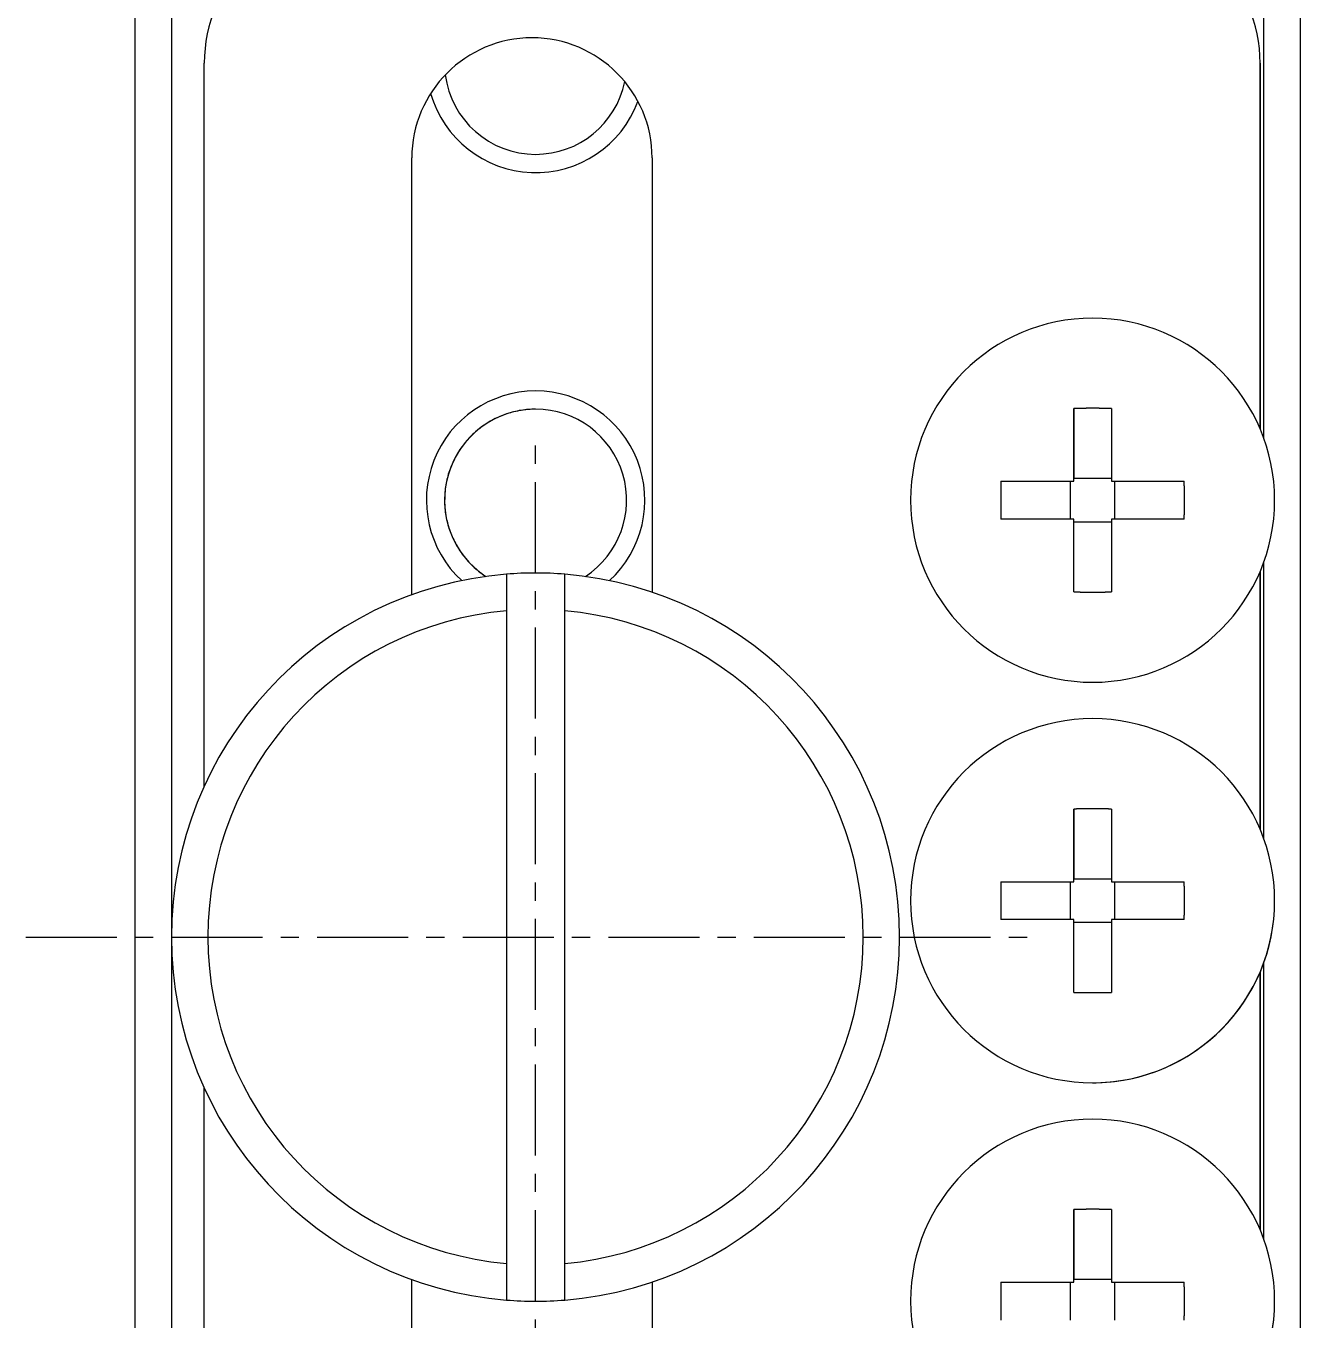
# Model space of a CAD drawing. Extents: x 93 to 296, y 41 to 278.
# Drawn here: x 200.66 to 218.16, y 131.59 to 149.36 of the extents above; entities that cross this region are included whole.
import ezdxf

# ---------------------------------------------------------------- set-up
doc = ezdxf.new("R2010")
doc.units = 0
doc.linetypes.add('CENTER', pattern=[2, 1.25, -0.25, 0.25, -0.25])
doc.layers.get('0').update_dxf_attribs({"linetype": 'CONTINUOUS'})
doc.layers.add('CENTER', color=1, linetype='CENTER')

msp = doc.modelspace()

# ---------------------------------------------------------------- linework, layer by layer
at = {"color": 7, "linetype": 'CONTINUOUS'}
for p, q in [((202.159, 123.349), (202.159, 162.349)), ((202.659, 162.349), (202.659, 136.894)), ((217.659, 143.702), (217.659, 162.349)), ((218.159, 161.849), (218.159, 122.849)), ((203.109, 138.922), (203.109, 148.849)), ((217.609, 143.829), (217.609, 148.849)), ((217.609, 148.849), (217.609, 143.829)), ((205.959, 141.551), (205.959, 147.549)), ((205.959, 141.551), (205.959, 147.549)), ((209.259, 147.549), (209.259, 141.586)), ((215.049, 144.108), (215.049, 143.15)), ((215.049, 143.109), (215.049, 144.108)), ((215.569, 144.108), (215.569, 143.109)), ((214.05, 143.109), (215.049, 143.109)), ((215.007, 142.589), (215.007, 143.109)), ((215.049, 143.15), (215.569, 143.15)), ((215.049, 143.109), (215.049, 143.15)), ((215.569, 143.109), (216.567, 143.109)), ((215.61, 143.109), (215.61, 142.589)), ((215.049, 142.589), (214.05, 142.589)), ((215.049, 141.59), (215.049, 142.589)), ((215.049, 142.548), (215.049, 142.589)), ((215.569, 142.589), (215.569, 141.59)), ((216.567, 142.589), (215.569, 142.589)), ((215.049, 141.59), (215.049, 142.548)), ((215.569, 142.548), (215.049, 142.548)), ((217.609, 138.329), (217.609, 141.869)), ((217.609, 141.869), (217.609, 138.329)), ((217.659, 138.202), (217.659, 141.996)), ((207.258, 141.833), (207.258, 131.865)), ((207.258, 141.833), (207.258, 141.331)), ((208.058, 141.331), (208.058, 141.833)), ((207.258, 141.331), (207.258, 132.367)), ((208.058, 132.367), (208.058, 141.331)), ((215.049, 138.608), (215.049, 137.65)), ((215.049, 137.609), (215.049, 138.608)), ((215.569, 138.608), (215.569, 137.609)), ((214.05, 137.609), (215.049, 137.609)), ((215.007, 137.089), (215.007, 137.609)), ((215.049, 137.65), (215.569, 137.65)), ((215.049, 137.609), (215.049, 137.65)), ((215.569, 137.609), (216.567, 137.609)), ((215.61, 137.609), (215.61, 137.089)), ((215.049, 137.089), (214.05, 137.089)), ((215.049, 137.048), (215.049, 137.089)), ((215.049, 136.09), (215.049, 137.089)), ((215.569, 137.048), (215.049, 137.048)), ((215.049, 136.09), (215.049, 137.048)), ((216.567, 137.089), (215.569, 137.089)), ((215.569, 137.089), (215.569, 136.09)), ((202.659, 136.804), (202.659, 123.349)), ((217.609, 132.829), (217.609, 136.369)), ((217.609, 136.369), (217.609, 132.829)), ((217.659, 132.702), (217.659, 136.496)), ((203.109, 125.849), (203.109, 134.776)), ((215.049, 133.108), (215.049, 132.15)), ((215.049, 132.109), (215.049, 133.108)), ((215.569, 133.108), (215.569, 132.109)), ((207.258, 132.367), (207.258, 131.865)), ((208.058, 131.865), (208.058, 132.367)), ((205.959, 127.149), (205.959, 132.147)), ((205.959, 127.149), (205.959, 132.147)), ((209.259, 132.112), (209.259, 127.149)), ((214.05, 132.109), (215.049, 132.109)), ((215.007, 131.589), (215.007, 132.109)), ((215.049, 132.15), (215.569, 132.15)), ((215.049, 132.109), (215.049, 132.15)), ((215.569, 132.109), (216.567, 132.109)), ((215.61, 132.109), (215.61, 131.589))]:
    msp.add_line(p, q, dxfattribs=at)
for points in [[(207.659, 144.099, 0), (207.634, 144.099, 0), (207.609, 144.098, 0), (207.584, 144.097, 0), (207.559, 144.095, 0), (207.534, 144.093, 0), (207.509, 144.09, 0), (207.484, 144.087, 0), (207.459, 144.083, 0), (207.435, 144.079, 0), (207.41, 144.074, 0), (207.385, 144.069, 0), (207.361, 144.063, 0), (207.337, 144.057, 0), (207.313, 144.05, 0), (207.289, 144.043, 0), (207.265, 144.035, 0), (207.241, 144.027, 0), (207.218, 144.019, 0), (207.194, 144.01, 0), (207.171, 144, 0), (207.148, 143.99, 0), (207.126, 143.98, 0), (207.103, 143.969, 0), (207.081, 143.957, 0), (207.059, 143.946, 0), (207.037, 143.933, 0), (207.015, 143.921, 0), (206.994, 143.908, 0), (206.973, 143.894, 0), (206.952, 143.88, 0), (206.931, 143.866, 0), (206.911, 143.851, 0), (206.891, 143.836, 0), (206.872, 143.82, 0), (206.852, 143.804, 0), (206.833, 143.788, 0), (206.815, 143.771, 0), (206.797, 143.754, 0), (206.779, 143.737, 0), (206.761, 143.719, 0), (206.744, 143.701, 0), (206.727, 143.682, 0), (206.71, 143.663, 0), (206.694, 143.644, 0), (206.679, 143.625, 0), (206.663, 143.605, 0), (206.648, 143.585, 0), (206.634, 143.565, 0), (206.62, 143.544, 0), (206.606, 143.523, 0), (206.593, 143.502, 0), (206.58, 143.48, 0), (206.567, 143.459, 0), (206.555, 143.437, 0), (206.544, 143.414, 0), (206.533, 143.392, 0), (206.522, 143.369, 0), (206.512, 143.346, 0), (206.502, 143.323, 0), (206.493, 143.3, 0), (206.484, 143.277, 0), (206.476, 143.253, 0), (206.468, 143.229, 0), (206.46, 143.205, 0), (206.454, 143.181, 0), (206.447, 143.157, 0), (206.441, 143.133, 0), (206.436, 143.108, 0), (206.431, 143.084, 0), (206.426, 143.059, 0), (206.422, 143.034, 0), (206.419, 143.01, 0), (206.416, 142.985, 0), (206.414, 142.96, 0), (206.412, 142.935, 0), (206.41, 142.91, 0), (206.409, 142.885, 0), (206.409, 142.86, 0), (206.409, 142.835, 0), (206.409, 142.81, 0), (206.41, 142.785, 0), (206.412, 142.76, 0), (206.414, 142.735, 0), (206.416, 142.71, 0), (206.419, 142.685, 0), (206.423, 142.66, 0), (206.427, 142.636, 0), (206.431, 142.611, 0), (206.436, 142.586, 0), (206.442, 142.562, 0), (206.448, 142.538, 0), (206.454, 142.514, 0), (206.461, 142.489, 0), (206.469, 142.466, 0), (206.477, 142.442, 0), (206.485, 142.418, 0), (206.494, 142.395, 0), (206.503, 142.372, 0), (206.513, 142.349, 0), (206.523, 142.326, 0), (206.534, 142.303, 0), (206.545, 142.281, 0), (206.557, 142.259, 0), (206.569, 142.237, 0), (206.581, 142.215, 0), (206.594, 142.193, 0), (206.608, 142.172, 0), (206.621, 142.151, 0), (206.636, 142.131, 0), (206.65, 142.11, 0), (206.665, 142.09, 0), (206.681, 142.071, 0), (206.696, 142.051, 0), (206.713, 142.032, 0), (206.729, 142.013, 0), (206.746, 141.995, 0), (206.763, 141.977, 0), (206.781, 141.959, 0), (206.799, 141.942, 0), (206.817, 141.925, 0), (206.836, 141.908, 0), (206.855, 141.892, 0), (206.874, 141.876, 0), (206.894, 141.86, 0), (206.914, 141.845, 0), (206.934, 141.83, 0), (206.955, 141.816, 0), (206.976, 141.802, 0)], [(207.659, 144.099, 0), (207.634, 144.099, 0), (207.609, 144.098, 0), (207.584, 144.097, 0), (207.559, 144.095, 0), (207.534, 144.093, 0), (207.509, 144.09, 0), (207.484, 144.087, 0), (207.459, 144.083, 0), (207.435, 144.079, 0), (207.41, 144.074, 0), (207.385, 144.069, 0), (207.361, 144.063, 0), (207.337, 144.057, 0), (207.313, 144.05, 0), (207.289, 144.043, 0), (207.265, 144.035, 0), (207.241, 144.027, 0), (207.218, 144.019, 0), (207.194, 144.01, 0), (207.171, 144, 0), (207.148, 143.99, 0), (207.126, 143.98, 0), (207.103, 143.969, 0), (207.081, 143.957, 0), (207.059, 143.946, 0), (207.037, 143.933, 0), (207.015, 143.921, 0), (206.994, 143.908, 0), (206.973, 143.894, 0), (206.952, 143.88, 0), (206.932, 143.866, 0), (206.911, 143.851, 0), (206.891, 143.836, 0), (206.872, 143.82, 0), (206.852, 143.804, 0), (206.834, 143.788, 0), (206.815, 143.771, 0), (206.797, 143.754, 0), (206.779, 143.737, 0), (206.761, 143.719, 0), (206.744, 143.701, 0), (206.727, 143.682, 0), (206.71, 143.663, 0), (206.694, 143.644, 0), (206.679, 143.625, 0), (206.663, 143.605, 0), (206.648, 143.585, 0), (206.634, 143.565, 0), (206.62, 143.544, 0), (206.606, 143.523, 0), (206.593, 143.502, 0), (206.58, 143.48, 0), (206.567, 143.459, 0), (206.555, 143.437, 0), (206.544, 143.414, 0), (206.533, 143.392, 0), (206.522, 143.369, 0), (206.512, 143.346, 0), (206.502, 143.323, 0), (206.493, 143.3, 0), (206.484, 143.277, 0), (206.476, 143.253, 0), (206.468, 143.229, 0), (206.461, 143.205, 0), (206.454, 143.181, 0), (206.447, 143.157, 0), (206.441, 143.133, 0), (206.436, 143.108, 0), (206.431, 143.084, 0), (206.426, 143.059, 0), (206.422, 143.034, 0), (206.419, 143.01, 0), (206.416, 142.985, 0), (206.414, 142.96, 0), (206.412, 142.935, 0), (206.41, 142.91, 0), (206.409, 142.885, 0), (206.409, 142.86, 0), (206.409, 142.835, 0), (206.409, 142.81, 0), (206.41, 142.785, 0), (206.412, 142.76, 0), (206.414, 142.735, 0), (206.416, 142.71, 0), (206.419, 142.685, 0), (206.423, 142.66, 0), (206.427, 142.636, 0), (206.432, 142.611, 0), (206.437, 142.586, 0), (206.442, 142.562, 0), (206.448, 142.538, 0), (206.454, 142.514, 0), (206.461, 142.49, 0), (206.469, 142.466, 0), (206.477, 142.442, 0), (206.485, 142.418, 0), (206.494, 142.395, 0), (206.503, 142.372, 0), (206.513, 142.349, 0), (206.523, 142.326, 0), (206.534, 142.303, 0), (206.545, 142.281, 0), (206.557, 142.259, 0), (206.569, 142.237, 0), (206.581, 142.215, 0), (206.594, 142.193, 0), (206.608, 142.172, 0), (206.621, 142.151, 0), (206.636, 142.131, 0), (206.65, 142.11, 0), (206.665, 142.09, 0), (206.681, 142.071, 0), (206.696, 142.051, 0), (206.713, 142.032, 0), (206.729, 142.013, 0), (206.746, 141.995, 0), (206.763, 141.977, 0), (206.781, 141.959, 0), (206.799, 141.942, 0), (206.817, 141.925, 0), (206.836, 141.908, 0), (206.855, 141.892, 0), (206.874, 141.876, 0), (206.894, 141.86, 0), (206.914, 141.845, 0), (206.934, 141.83, 0), (206.955, 141.816, 0), (206.976, 141.802, 0)], [(215.569, 144.108, 0), (215.564, 144.108, 0), (215.56, 144.108, 0), (215.556, 144.108, 0), (215.552, 144.108, 0), (215.548, 144.108, 0), (215.544, 144.108, 0), (215.54, 144.108, 0), (215.536, 144.108, 0), (215.532, 144.108, 0), (215.528, 144.109, 0), (215.524, 144.109, 0), (215.52, 144.109, 0), (215.516, 144.109, 0), (215.512, 144.109, 0), (215.508, 144.109, 0), (215.504, 144.109, 0), (215.499, 144.109, 0), (215.495, 144.109, 0), (215.491, 144.109, 0), (215.487, 144.109, 0), (215.483, 144.109, 0), (215.479, 144.109, 0), (215.475, 144.11, 0), (215.471, 144.11, 0), (215.467, 144.11, 0), (215.463, 144.11, 0), (215.459, 144.11, 0), (215.455, 144.11, 0), (215.451, 144.11, 0), (215.447, 144.11, 0), (215.443, 144.11, 0), (215.439, 144.11, 0), (215.435, 144.11, 0), (215.43, 144.11, 0), (215.426, 144.11, 0), (215.422, 144.11, 0), (215.418, 144.11, 0), (215.414, 144.11, 0), (215.41, 144.11, 0), (215.406, 144.11, 0), (215.402, 144.11, 0), (215.398, 144.111, 0), (215.394, 144.111, 0), (215.39, 144.111, 0), (215.386, 144.111, 0), (215.382, 144.111, 0), (215.378, 144.111, 0), (215.374, 144.111, 0), (215.369, 144.111, 0), (215.365, 144.111, 0), (215.361, 144.111, 0), (215.357, 144.111, 0), (215.353, 144.111, 0), (215.349, 144.111, 0), (215.345, 144.111, 0), (215.341, 144.111, 0), (215.337, 144.111, 0), (215.333, 144.111, 0), (215.329, 144.111, 0), (215.325, 144.111, 0), (215.321, 144.111, 0), (215.317, 144.111, 0), (215.313, 144.111, 0), (215.309, 144.111, 0), (215.304, 144.111, 0), (215.3, 144.111, 0), (215.296, 144.111, 0), (215.292, 144.111, 0), (215.288, 144.111, 0), (215.284, 144.111, 0), (215.28, 144.111, 0), (215.276, 144.111, 0), (215.272, 144.111, 0), (215.268, 144.111, 0), (215.264, 144.111, 0), (215.26, 144.111, 0), (215.256, 144.111, 0), (215.252, 144.111, 0), (215.248, 144.111, 0), (215.243, 144.111, 0), (215.239, 144.111, 0), (215.235, 144.111, 0), (215.231, 144.111, 0), (215.227, 144.111, 0), (215.223, 144.111, 0), (215.219, 144.111, 0), (215.215, 144.11, 0), (215.211, 144.11, 0), (215.207, 144.11, 0), (215.203, 144.11, 0), (215.199, 144.11, 0), (215.195, 144.11, 0), (215.191, 144.11, 0), (215.187, 144.11, 0), (215.183, 144.11, 0), (215.178, 144.11, 0), (215.174, 144.11, 0), (215.17, 144.11, 0), (215.166, 144.11, 0), (215.162, 144.11, 0), (215.158, 144.11, 0), (215.154, 144.11, 0), (215.15, 144.11, 0), (215.146, 144.11, 0), (215.142, 144.11, 0), (215.138, 144.109, 0), (215.134, 144.109, 0), (215.13, 144.109, 0), (215.126, 144.109, 0), (215.122, 144.109, 0), (215.118, 144.109, 0), (215.113, 144.109, 0), (215.109, 144.109, 0), (215.105, 144.109, 0), (215.101, 144.109, 0), (215.097, 144.109, 0), (215.093, 144.109, 0), (215.089, 144.109, 0), (215.085, 144.108, 0), (215.081, 144.108, 0), (215.077, 144.108, 0), (215.073, 144.108, 0), (215.069, 144.108, 0), (215.065, 144.108, 0), (215.061, 144.108, 0), (215.057, 144.108, 0), (215.053, 144.108, 0), (215.049, 144.108, 0)], [(214.05, 143.109, 0), (214.05, 143.105, 0), (214.05, 143.101, 0), (214.05, 143.097, 0), (214.05, 143.093, 0), (214.049, 143.089, 0), (214.049, 143.085, 0), (214.049, 143.081, 0), (214.049, 143.077, 0), (214.049, 143.072, 0), (214.049, 143.068, 0), (214.049, 143.064, 0), (214.049, 143.06, 0), (214.049, 143.056, 0), (214.049, 143.052, 0), (214.049, 143.048, 0), (214.048, 143.044, 0), (214.048, 143.04, 0), (214.048, 143.036, 0), (214.048, 143.032, 0), (214.048, 143.028, 0), (214.048, 143.024, 0), (214.048, 143.02, 0), (214.048, 143.016, 0), (214.048, 143.012, 0), (214.048, 143.007, 0), (214.048, 143.003, 0), (214.048, 142.999, 0), (214.048, 142.995, 0), (214.048, 142.991, 0), (214.048, 142.987, 0), (214.047, 142.983, 0), (214.047, 142.979, 0), (214.047, 142.975, 0), (214.047, 142.971, 0), (214.047, 142.967, 0), (214.047, 142.963, 0), (214.047, 142.959, 0), (214.047, 142.955, 0), (214.047, 142.951, 0), (214.047, 142.947, 0), (214.047, 142.942, 0), (214.047, 142.938, 0), (214.047, 142.934, 0), (214.047, 142.93, 0), (214.047, 142.926, 0), (214.047, 142.922, 0), (214.047, 142.918, 0), (214.047, 142.914, 0), (214.047, 142.91, 0), (214.047, 142.906, 0), (214.047, 142.902, 0), (214.047, 142.898, 0), (214.047, 142.894, 0), (214.047, 142.89, 0), (214.047, 142.886, 0), (214.047, 142.881, 0), (214.047, 142.877, 0), (214.047, 142.873, 0), (214.047, 142.869, 0), (214.047, 142.865, 0), (214.047, 142.861, 0), (214.047, 142.857, 0), (214.047, 142.853, 0), (214.047, 142.849, 0), (214.047, 142.845, 0), (214.047, 142.841, 0), (214.047, 142.837, 0), (214.047, 142.833, 0), (214.047, 142.829, 0), (214.047, 142.825, 0), (214.047, 142.821, 0), (214.047, 142.816, 0), (214.047, 142.812, 0), (214.047, 142.808, 0), (214.047, 142.804, 0), (214.047, 142.8, 0), (214.047, 142.796, 0), (214.047, 142.792, 0), (214.047, 142.788, 0), (214.047, 142.784, 0), (214.047, 142.78, 0), (214.047, 142.776, 0), (214.047, 142.772, 0), (214.047, 142.768, 0), (214.047, 142.764, 0), (214.047, 142.76, 0), (214.047, 142.755, 0), (214.047, 142.751, 0), (214.047, 142.747, 0), (214.047, 142.743, 0), (214.047, 142.739, 0), (214.047, 142.735, 0), (214.047, 142.731, 0), (214.047, 142.727, 0), (214.047, 142.723, 0), (214.047, 142.719, 0), (214.047, 142.715, 0), (214.048, 142.711, 0), (214.048, 142.707, 0), (214.048, 142.703, 0), (214.048, 142.699, 0), (214.048, 142.695, 0), (214.048, 142.69, 0), (214.048, 142.686, 0), (214.048, 142.682, 0), (214.048, 142.678, 0), (214.048, 142.674, 0), (214.048, 142.67, 0), (214.048, 142.666, 0), (214.048, 142.662, 0), (214.048, 142.658, 0), (214.048, 142.654, 0), (214.049, 142.65, 0), (214.049, 142.646, 0), (214.049, 142.642, 0), (214.049, 142.638, 0), (214.049, 142.634, 0), (214.049, 142.63, 0), (214.049, 142.626, 0), (214.049, 142.621, 0), (214.049, 142.617, 0), (214.049, 142.613, 0), (214.049, 142.609, 0), (214.05, 142.605, 0), (214.05, 142.601, 0), (214.05, 142.597, 0), (214.05, 142.593, 0), (214.05, 142.589, 0)], [(216.567, 142.589, 0), (216.567, 142.593, 0), (216.567, 142.597, 0), (216.567, 142.601, 0), (216.568, 142.605, 0), (216.568, 142.609, 0), (216.568, 142.613, 0), (216.568, 142.617, 0), (216.568, 142.621, 0), (216.568, 142.626, 0), (216.568, 142.63, 0), (216.568, 142.634, 0), (216.568, 142.638, 0), (216.568, 142.642, 0), (216.568, 142.646, 0), (216.568, 142.65, 0), (216.569, 142.654, 0), (216.569, 142.658, 0), (216.569, 142.662, 0), (216.569, 142.666, 0), (216.569, 142.67, 0), (216.569, 142.674, 0), (216.569, 142.678, 0), (216.569, 142.682, 0), (216.569, 142.686, 0), (216.569, 142.69, 0), (216.569, 142.695, 0), (216.569, 142.699, 0), (216.569, 142.703, 0), (216.569, 142.707, 0), (216.569, 142.711, 0), (216.57, 142.715, 0), (216.57, 142.719, 0), (216.57, 142.723, 0), (216.57, 142.727, 0), (216.57, 142.731, 0), (216.57, 142.735, 0), (216.57, 142.739, 0), (216.57, 142.743, 0), (216.57, 142.747, 0), (216.57, 142.751, 0), (216.57, 142.755, 0), (216.57, 142.76, 0), (216.57, 142.764, 0), (216.57, 142.768, 0), (216.57, 142.772, 0), (216.57, 142.776, 0), (216.57, 142.78, 0), (216.57, 142.784, 0), (216.57, 142.788, 0), (216.57, 142.792, 0), (216.57, 142.796, 0), (216.57, 142.8, 0), (216.57, 142.804, 0), (216.57, 142.808, 0), (216.57, 142.812, 0), (216.57, 142.816, 0), (216.57, 142.821, 0), (216.57, 142.825, 0), (216.57, 142.829, 0), (216.57, 142.833, 0), (216.57, 142.837, 0), (216.57, 142.841, 0), (216.57, 142.845, 0), (216.57, 142.849, 0), (216.57, 142.853, 0), (216.57, 142.857, 0), (216.57, 142.861, 0), (216.57, 142.865, 0), (216.57, 142.869, 0), (216.57, 142.873, 0), (216.57, 142.877, 0), (216.57, 142.881, 0), (216.57, 142.886, 0), (216.57, 142.89, 0), (216.57, 142.894, 0), (216.57, 142.898, 0), (216.57, 142.902, 0), (216.57, 142.906, 0), (216.57, 142.91, 0), (216.57, 142.914, 0), (216.57, 142.918, 0), (216.57, 142.922, 0), (216.57, 142.926, 0), (216.57, 142.93, 0), (216.57, 142.934, 0), (216.57, 142.938, 0), (216.57, 142.942, 0), (216.57, 142.947, 0), (216.57, 142.951, 0), (216.57, 142.955, 0), (216.57, 142.959, 0), (216.57, 142.963, 0), (216.57, 142.967, 0), (216.57, 142.971, 0), (216.57, 142.975, 0), (216.57, 142.979, 0), (216.57, 142.983, 0), (216.569, 142.987, 0), (216.569, 142.991, 0), (216.569, 142.995, 0), (216.569, 142.999, 0), (216.569, 143.003, 0), (216.569, 143.007, 0), (216.569, 143.012, 0), (216.569, 143.016, 0), (216.569, 143.02, 0), (216.569, 143.024, 0), (216.569, 143.028, 0), (216.569, 143.032, 0), (216.569, 143.036, 0), (216.569, 143.04, 0), (216.569, 143.044, 0), (216.568, 143.048, 0), (216.568, 143.052, 0), (216.568, 143.056, 0), (216.568, 143.06, 0), (216.568, 143.064, 0), (216.568, 143.068, 0), (216.568, 143.072, 0), (216.568, 143.077, 0), (216.568, 143.081, 0), (216.568, 143.085, 0), (216.568, 143.089, 0), (216.568, 143.093, 0), (216.567, 143.097, 0), (216.567, 143.101, 0), (216.567, 143.105, 0), (216.567, 143.109, 0)], [(215.049, 141.59, 0), (215.053, 141.59, 0), (215.057, 141.59, 0), (215.061, 141.59, 0), (215.065, 141.59, 0), (215.069, 141.59, 0), (215.073, 141.59, 0), (215.077, 141.59, 0), (215.081, 141.59, 0), (215.085, 141.59, 0), (215.089, 141.589, 0), (215.093, 141.589, 0), (215.097, 141.589, 0), (215.101, 141.589, 0), (215.105, 141.589, 0), (215.109, 141.589, 0), (215.113, 141.589, 0), (215.118, 141.589, 0), (215.122, 141.589, 0), (215.126, 141.589, 0), (215.13, 141.589, 0), (215.134, 141.589, 0), (215.138, 141.588, 0), (215.142, 141.588, 0), (215.146, 141.588, 0), (215.15, 141.588, 0), (215.154, 141.588, 0), (215.158, 141.588, 0), (215.162, 141.588, 0), (215.166, 141.588, 0), (215.17, 141.588, 0), (215.174, 141.588, 0), (215.178, 141.588, 0), (215.183, 141.588, 0), (215.187, 141.588, 0), (215.191, 141.588, 0), (215.195, 141.588, 0), (215.199, 141.588, 0), (215.203, 141.588, 0), (215.207, 141.588, 0), (215.211, 141.588, 0), (215.215, 141.587, 0), (215.219, 141.587, 0), (215.223, 141.587, 0), (215.227, 141.587, 0), (215.231, 141.587, 0), (215.235, 141.587, 0), (215.239, 141.587, 0), (215.243, 141.587, 0), (215.248, 141.587, 0), (215.252, 141.587, 0), (215.256, 141.587, 0), (215.26, 141.587, 0), (215.264, 141.587, 0), (215.268, 141.587, 0), (215.272, 141.587, 0), (215.276, 141.587, 0), (215.28, 141.587, 0), (215.284, 141.587, 0), (215.288, 141.587, 0), (215.292, 141.587, 0), (215.296, 141.587, 0), (215.3, 141.587, 0), (215.304, 141.587, 0), (215.309, 141.587, 0), (215.313, 141.587, 0), (215.317, 141.587, 0), (215.321, 141.587, 0), (215.325, 141.587, 0), (215.329, 141.587, 0), (215.333, 141.587, 0), (215.337, 141.587, 0), (215.341, 141.587, 0), (215.345, 141.587, 0), (215.349, 141.587, 0), (215.353, 141.587, 0), (215.357, 141.587, 0), (215.361, 141.587, 0), (215.365, 141.587, 0), (215.369, 141.587, 0), (215.374, 141.587, 0), (215.378, 141.587, 0), (215.382, 141.587, 0), (215.386, 141.587, 0), (215.39, 141.587, 0), (215.394, 141.587, 0), (215.398, 141.587, 0), (215.402, 141.587, 0), (215.406, 141.588, 0), (215.41, 141.588, 0), (215.414, 141.588, 0), (215.418, 141.588, 0), (215.422, 141.588, 0), (215.426, 141.588, 0), (215.43, 141.588, 0), (215.435, 141.588, 0), (215.439, 141.588, 0), (215.443, 141.588, 0), (215.447, 141.588, 0), (215.451, 141.588, 0), (215.455, 141.588, 0), (215.459, 141.588, 0), (215.463, 141.588, 0), (215.467, 141.588, 0), (215.471, 141.588, 0), (215.475, 141.588, 0), (215.479, 141.588, 0), (215.483, 141.589, 0), (215.487, 141.589, 0), (215.491, 141.589, 0), (215.495, 141.589, 0), (215.499, 141.589, 0), (215.504, 141.589, 0), (215.508, 141.589, 0), (215.512, 141.589, 0), (215.516, 141.589, 0), (215.52, 141.589, 0), (215.524, 141.589, 0), (215.528, 141.589, 0), (215.532, 141.59, 0), (215.536, 141.59, 0), (215.54, 141.59, 0), (215.544, 141.59, 0), (215.548, 141.59, 0), (215.552, 141.59, 0), (215.556, 141.59, 0), (215.56, 141.59, 0), (215.564, 141.59, 0), (215.569, 141.59, 0)], [(215.569, 138.608, 0), (215.564, 138.608, 0), (215.56, 138.608, 0), (215.556, 138.608, 0), (215.552, 138.608, 0), (215.548, 138.608, 0), (215.544, 138.608, 0), (215.54, 138.608, 0), (215.536, 138.608, 0), (215.532, 138.608, 0), (215.528, 138.609, 0), (215.524, 138.609, 0), (215.52, 138.609, 0), (215.516, 138.609, 0), (215.512, 138.609, 0), (215.508, 138.609, 0), (215.504, 138.609, 0), (215.499, 138.609, 0), (215.495, 138.609, 0), (215.491, 138.609, 0), (215.487, 138.609, 0), (215.483, 138.609, 0), (215.479, 138.609, 0), (215.475, 138.61, 0), (215.471, 138.61, 0), (215.467, 138.61, 0), (215.463, 138.61, 0), (215.459, 138.61, 0), (215.455, 138.61, 0), (215.451, 138.61, 0), (215.447, 138.61, 0), (215.443, 138.61, 0), (215.439, 138.61, 0), (215.435, 138.61, 0), (215.43, 138.61, 0), (215.426, 138.61, 0), (215.422, 138.61, 0), (215.418, 138.61, 0), (215.414, 138.61, 0), (215.41, 138.61, 0), (215.406, 138.61, 0), (215.402, 138.61, 0), (215.398, 138.611, 0), (215.394, 138.611, 0), (215.39, 138.611, 0), (215.386, 138.611, 0), (215.382, 138.611, 0), (215.378, 138.611, 0), (215.374, 138.611, 0), (215.369, 138.611, 0), (215.365, 138.611, 0), (215.361, 138.611, 0), (215.357, 138.611, 0), (215.353, 138.611, 0), (215.349, 138.611, 0), (215.345, 138.611, 0), (215.341, 138.611, 0), (215.337, 138.611, 0), (215.333, 138.611, 0), (215.329, 138.611, 0), (215.325, 138.611, 0), (215.321, 138.611, 0), (215.317, 138.611, 0), (215.313, 138.611, 0), (215.309, 138.611, 0), (215.304, 138.611, 0), (215.3, 138.611, 0), (215.296, 138.611, 0), (215.292, 138.611, 0), (215.288, 138.611, 0), (215.284, 138.611, 0), (215.28, 138.611, 0), (215.276, 138.611, 0), (215.272, 138.611, 0), (215.268, 138.611, 0), (215.264, 138.611, 0), (215.26, 138.611, 0), (215.256, 138.611, 0), (215.252, 138.611, 0), (215.248, 138.611, 0), (215.243, 138.611, 0), (215.239, 138.611, 0), (215.235, 138.611, 0), (215.231, 138.611, 0), (215.227, 138.611, 0), (215.223, 138.611, 0), (215.219, 138.611, 0), (215.215, 138.61, 0), (215.211, 138.61, 0), (215.207, 138.61, 0), (215.203, 138.61, 0), (215.199, 138.61, 0), (215.195, 138.61, 0), (215.191, 138.61, 0), (215.187, 138.61, 0), (215.183, 138.61, 0), (215.178, 138.61, 0), (215.174, 138.61, 0), (215.17, 138.61, 0), (215.166, 138.61, 0), (215.162, 138.61, 0), (215.158, 138.61, 0), (215.154, 138.61, 0), (215.15, 138.61, 0), (215.146, 138.61, 0), (215.142, 138.61, 0), (215.138, 138.609, 0), (215.134, 138.609, 0), (215.13, 138.609, 0), (215.126, 138.609, 0), (215.122, 138.609, 0), (215.118, 138.609, 0), (215.113, 138.609, 0), (215.109, 138.609, 0), (215.105, 138.609, 0), (215.101, 138.609, 0), (215.097, 138.609, 0), (215.093, 138.609, 0), (215.089, 138.609, 0), (215.085, 138.608, 0), (215.081, 138.608, 0), (215.077, 138.608, 0), (215.073, 138.608, 0), (215.069, 138.608, 0), (215.065, 138.608, 0), (215.061, 138.608, 0), (215.057, 138.608, 0), (215.053, 138.608, 0), (215.049, 138.608, 0)], [(214.05, 137.609, 0), (214.05, 137.605, 0), (214.05, 137.601, 0), (214.05, 137.597, 0), (214.05, 137.593, 0), (214.049, 137.589, 0), (214.049, 137.585, 0), (214.049, 137.581, 0), (214.049, 137.577, 0), (214.049, 137.572, 0), (214.049, 137.568, 0), (214.049, 137.564, 0), (214.049, 137.56, 0), (214.049, 137.556, 0), (214.049, 137.552, 0), (214.049, 137.548, 0), (214.048, 137.544, 0), (214.048, 137.54, 0), (214.048, 137.536, 0), (214.048, 137.532, 0), (214.048, 137.528, 0), (214.048, 137.524, 0), (214.048, 137.52, 0), (214.048, 137.516, 0), (214.048, 137.512, 0), (214.048, 137.507, 0), (214.048, 137.503, 0), (214.048, 137.499, 0), (214.048, 137.495, 0), (214.048, 137.491, 0), (214.048, 137.487, 0), (214.047, 137.483, 0), (214.047, 137.479, 0), (214.047, 137.475, 0), (214.047, 137.471, 0), (214.047, 137.467, 0), (214.047, 137.463, 0), (214.047, 137.459, 0), (214.047, 137.455, 0), (214.047, 137.451, 0), (214.047, 137.447, 0), (214.047, 137.442, 0), (214.047, 137.438, 0), (214.047, 137.434, 0), (214.047, 137.43, 0), (214.047, 137.426, 0), (214.047, 137.422, 0), (214.047, 137.418, 0), (214.047, 137.414, 0), (214.047, 137.41, 0), (214.047, 137.406, 0), (214.047, 137.402, 0), (214.047, 137.398, 0), (214.047, 137.394, 0), (214.047, 137.39, 0), (214.047, 137.386, 0), (214.047, 137.381, 0), (214.047, 137.377, 0), (214.047, 137.373, 0), (214.047, 137.369, 0), (214.047, 137.365, 0), (214.047, 137.361, 0), (214.047, 137.357, 0), (214.047, 137.353, 0), (214.047, 137.349, 0), (214.047, 137.345, 0), (214.047, 137.341, 0), (214.047, 137.337, 0), (214.047, 137.333, 0), (214.047, 137.329, 0), (214.047, 137.325, 0), (214.047, 137.321, 0), (214.047, 137.316, 0), (214.047, 137.312, 0), (214.047, 137.308, 0), (214.047, 137.304, 0), (214.047, 137.3, 0), (214.047, 137.296, 0), (214.047, 137.292, 0), (214.047, 137.288, 0), (214.047, 137.284, 0), (214.047, 137.28, 0), (214.047, 137.276, 0), (214.047, 137.272, 0), (214.047, 137.268, 0), (214.047, 137.264, 0), (214.047, 137.26, 0), (214.047, 137.255, 0), (214.047, 137.251, 0), (214.047, 137.247, 0), (214.047, 137.243, 0), (214.047, 137.239, 0), (214.047, 137.235, 0), (214.047, 137.231, 0), (214.047, 137.227, 0), (214.047, 137.223, 0), (214.047, 137.219, 0), (214.047, 137.215, 0), (214.048, 137.211, 0), (214.048, 137.207, 0), (214.048, 137.203, 0), (214.048, 137.199, 0), (214.048, 137.195, 0), (214.048, 137.19, 0), (214.048, 137.186, 0), (214.048, 137.182, 0), (214.048, 137.178, 0), (214.048, 137.174, 0), (214.048, 137.17, 0), (214.048, 137.166, 0), (214.048, 137.162, 0), (214.048, 137.158, 0), (214.048, 137.154, 0), (214.049, 137.15, 0), (214.049, 137.146, 0), (214.049, 137.142, 0), (214.049, 137.138, 0), (214.049, 137.134, 0), (214.049, 137.13, 0), (214.049, 137.126, 0), (214.049, 137.121, 0), (214.049, 137.117, 0), (214.049, 137.113, 0), (214.049, 137.109, 0), (214.05, 137.105, 0), (214.05, 137.101, 0), (214.05, 137.097, 0), (214.05, 137.093, 0), (214.05, 137.089, 0)], [(216.567, 137.089, 0), (216.567, 137.093, 0), (216.567, 137.097, 0), (216.567, 137.101, 0), (216.568, 137.105, 0), (216.568, 137.109, 0), (216.568, 137.113, 0), (216.568, 137.117, 0), (216.568, 137.121, 0), (216.568, 137.126, 0), (216.568, 137.13, 0), (216.568, 137.134, 0), (216.568, 137.138, 0), (216.568, 137.142, 0), (216.568, 137.146, 0), (216.568, 137.15, 0), (216.569, 137.154, 0), (216.569, 137.158, 0), (216.569, 137.162, 0), (216.569, 137.166, 0), (216.569, 137.17, 0), (216.569, 137.174, 0), (216.569, 137.178, 0), (216.569, 137.182, 0), (216.569, 137.186, 0), (216.569, 137.19, 0), (216.569, 137.195, 0), (216.569, 137.199, 0), (216.569, 137.203, 0), (216.569, 137.207, 0), (216.569, 137.211, 0), (216.57, 137.215, 0), (216.57, 137.219, 0), (216.57, 137.223, 0), (216.57, 137.227, 0), (216.57, 137.231, 0), (216.57, 137.235, 0), (216.57, 137.239, 0), (216.57, 137.243, 0), (216.57, 137.247, 0), (216.57, 137.251, 0), (216.57, 137.255, 0), (216.57, 137.26, 0), (216.57, 137.264, 0), (216.57, 137.268, 0), (216.57, 137.272, 0), (216.57, 137.276, 0), (216.57, 137.28, 0), (216.57, 137.284, 0), (216.57, 137.288, 0), (216.57, 137.292, 0), (216.57, 137.296, 0), (216.57, 137.3, 0), (216.57, 137.304, 0), (216.57, 137.308, 0), (216.57, 137.312, 0), (216.57, 137.316, 0), (216.57, 137.321, 0), (216.57, 137.325, 0), (216.57, 137.329, 0), (216.57, 137.333, 0), (216.57, 137.337, 0), (216.57, 137.341, 0), (216.57, 137.345, 0), (216.57, 137.349, 0), (216.57, 137.353, 0), (216.57, 137.357, 0), (216.57, 137.361, 0), (216.57, 137.365, 0), (216.57, 137.369, 0), (216.57, 137.373, 0), (216.57, 137.377, 0), (216.57, 137.381, 0), (216.57, 137.386, 0), (216.57, 137.39, 0), (216.57, 137.394, 0), (216.57, 137.398, 0), (216.57, 137.402, 0), (216.57, 137.406, 0), (216.57, 137.41, 0), (216.57, 137.414, 0), (216.57, 137.418, 0), (216.57, 137.422, 0), (216.57, 137.426, 0), (216.57, 137.43, 0), (216.57, 137.434, 0), (216.57, 137.438, 0), (216.57, 137.442, 0), (216.57, 137.447, 0), (216.57, 137.451, 0), (216.57, 137.455, 0), (216.57, 137.459, 0), (216.57, 137.463, 0), (216.57, 137.467, 0), (216.57, 137.471, 0), (216.57, 137.475, 0), (216.57, 137.479, 0), (216.57, 137.483, 0), (216.569, 137.487, 0), (216.569, 137.491, 0), (216.569, 137.495, 0), (216.569, 137.499, 0), (216.569, 137.503, 0), (216.569, 137.507, 0), (216.569, 137.512, 0), (216.569, 137.516, 0), (216.569, 137.52, 0), (216.569, 137.524, 0), (216.569, 137.528, 0), (216.569, 137.532, 0), (216.569, 137.536, 0), (216.569, 137.54, 0), (216.569, 137.544, 0), (216.568, 137.548, 0), (216.568, 137.552, 0), (216.568, 137.556, 0), (216.568, 137.56, 0), (216.568, 137.564, 0), (216.568, 137.568, 0), (216.568, 137.572, 0), (216.568, 137.577, 0), (216.568, 137.581, 0), (216.568, 137.585, 0), (216.568, 137.589, 0), (216.568, 137.593, 0), (216.567, 137.597, 0), (216.567, 137.601, 0), (216.567, 137.605, 0), (216.567, 137.609, 0)], [(215.049, 136.09, 0), (215.053, 136.09, 0), (215.057, 136.09, 0), (215.061, 136.09, 0), (215.065, 136.09, 0), (215.069, 136.09, 0), (215.073, 136.09, 0), (215.077, 136.09, 0), (215.081, 136.09, 0), (215.085, 136.09, 0), (215.089, 136.089, 0), (215.093, 136.089, 0), (215.097, 136.089, 0), (215.101, 136.089, 0), (215.105, 136.089, 0), (215.109, 136.089, 0), (215.113, 136.089, 0), (215.118, 136.089, 0), (215.122, 136.089, 0), (215.126, 136.089, 0), (215.13, 136.089, 0), (215.134, 136.089, 0), (215.138, 136.088, 0), (215.142, 136.088, 0), (215.146, 136.088, 0), (215.15, 136.088, 0), (215.154, 136.088, 0), (215.158, 136.088, 0), (215.162, 136.088, 0), (215.166, 136.088, 0), (215.17, 136.088, 0), (215.174, 136.088, 0), (215.178, 136.088, 0), (215.183, 136.088, 0), (215.187, 136.088, 0), (215.191, 136.088, 0), (215.195, 136.088, 0), (215.199, 136.088, 0), (215.203, 136.088, 0), (215.207, 136.088, 0), (215.211, 136.088, 0), (215.215, 136.087, 0), (215.219, 136.087, 0), (215.223, 136.087, 0), (215.227, 136.087, 0), (215.231, 136.087, 0), (215.235, 136.087, 0), (215.239, 136.087, 0), (215.243, 136.087, 0), (215.248, 136.087, 0), (215.252, 136.087, 0), (215.256, 136.087, 0), (215.26, 136.087, 0), (215.264, 136.087, 0), (215.268, 136.087, 0), (215.272, 136.087, 0), (215.276, 136.087, 0), (215.28, 136.087, 0), (215.284, 136.087, 0), (215.288, 136.087, 0), (215.292, 136.087, 0), (215.296, 136.087, 0), (215.3, 136.087, 0), (215.304, 136.087, 0), (215.309, 136.087, 0), (215.313, 136.087, 0), (215.317, 136.087, 0), (215.321, 136.087, 0), (215.325, 136.087, 0), (215.329, 136.087, 0), (215.333, 136.087, 0), (215.337, 136.087, 0), (215.341, 136.087, 0), (215.345, 136.087, 0), (215.349, 136.087, 0), (215.353, 136.087, 0), (215.357, 136.087, 0), (215.361, 136.087, 0), (215.365, 136.087, 0), (215.369, 136.087, 0), (215.374, 136.087, 0), (215.378, 136.087, 0), (215.382, 136.087, 0), (215.386, 136.087, 0), (215.39, 136.087, 0), (215.394, 136.087, 0), (215.398, 136.087, 0), (215.402, 136.087, 0), (215.406, 136.088, 0), (215.41, 136.088, 0), (215.414, 136.088, 0), (215.418, 136.088, 0), (215.422, 136.088, 0), (215.426, 136.088, 0), (215.43, 136.088, 0), (215.435, 136.088, 0), (215.439, 136.088, 0), (215.443, 136.088, 0), (215.447, 136.088, 0), (215.451, 136.088, 0), (215.455, 136.088, 0), (215.459, 136.088, 0), (215.463, 136.088, 0), (215.467, 136.088, 0), (215.471, 136.088, 0), (215.475, 136.088, 0), (215.479, 136.088, 0), (215.483, 136.089, 0), (215.487, 136.089, 0), (215.491, 136.089, 0), (215.495, 136.089, 0), (215.499, 136.089, 0), (215.504, 136.089, 0), (215.508, 136.089, 0), (215.512, 136.089, 0), (215.516, 136.089, 0), (215.52, 136.089, 0), (215.524, 136.089, 0), (215.528, 136.089, 0), (215.532, 136.09, 0), (215.536, 136.09, 0), (215.54, 136.09, 0), (215.544, 136.09, 0), (215.548, 136.09, 0), (215.552, 136.09, 0), (215.556, 136.09, 0), (215.56, 136.09, 0), (215.564, 136.09, 0), (215.569, 136.09, 0)], [(215.569, 133.108, 0), (215.564, 133.108, 0), (215.56, 133.108, 0), (215.556, 133.108, 0), (215.552, 133.108, 0), (215.548, 133.108, 0), (215.544, 133.108, 0), (215.54, 133.108, 0), (215.536, 133.108, 0), (215.532, 133.108, 0), (215.528, 133.109, 0), (215.524, 133.109, 0), (215.52, 133.109, 0), (215.516, 133.109, 0), (215.512, 133.109, 0), (215.508, 133.109, 0), (215.504, 133.109, 0), (215.499, 133.109, 0), (215.495, 133.109, 0), (215.491, 133.109, 0), (215.487, 133.109, 0), (215.483, 133.109, 0), (215.479, 133.109, 0), (215.475, 133.11, 0), (215.471, 133.11, 0), (215.467, 133.11, 0), (215.463, 133.11, 0), (215.459, 133.11, 0), (215.455, 133.11, 0), (215.451, 133.11, 0), (215.447, 133.11, 0), (215.443, 133.11, 0), (215.439, 133.11, 0), (215.435, 133.11, 0), (215.43, 133.11, 0), (215.426, 133.11, 0), (215.422, 133.11, 0), (215.418, 133.11, 0), (215.414, 133.11, 0), (215.41, 133.11, 0), (215.406, 133.11, 0), (215.402, 133.11, 0), (215.398, 133.111, 0), (215.394, 133.111, 0), (215.39, 133.111, 0), (215.386, 133.111, 0), (215.382, 133.111, 0), (215.378, 133.111, 0), (215.374, 133.111, 0), (215.369, 133.111, 0), (215.365, 133.111, 0), (215.361, 133.111, 0), (215.357, 133.111, 0), (215.353, 133.111, 0), (215.349, 133.111, 0), (215.345, 133.111, 0), (215.341, 133.111, 0), (215.337, 133.111, 0), (215.333, 133.111, 0), (215.329, 133.111, 0), (215.325, 133.111, 0), (215.321, 133.111, 0), (215.317, 133.111, 0), (215.313, 133.111, 0), (215.309, 133.111, 0), (215.304, 133.111, 0), (215.3, 133.111, 0), (215.296, 133.111, 0), (215.292, 133.111, 0), (215.288, 133.111, 0), (215.284, 133.111, 0), (215.28, 133.111, 0), (215.276, 133.111, 0), (215.272, 133.111, 0), (215.268, 133.111, 0), (215.264, 133.111, 0), (215.26, 133.111, 0), (215.256, 133.111, 0), (215.252, 133.111, 0), (215.248, 133.111, 0), (215.243, 133.111, 0), (215.239, 133.111, 0), (215.235, 133.111, 0), (215.231, 133.111, 0), (215.227, 133.111, 0), (215.223, 133.111, 0), (215.219, 133.111, 0), (215.215, 133.11, 0), (215.211, 133.11, 0), (215.207, 133.11, 0), (215.203, 133.11, 0), (215.199, 133.11, 0), (215.195, 133.11, 0), (215.191, 133.11, 0), (215.187, 133.11, 0), (215.183, 133.11, 0), (215.178, 133.11, 0), (215.174, 133.11, 0), (215.17, 133.11, 0), (215.166, 133.11, 0), (215.162, 133.11, 0), (215.158, 133.11, 0), (215.154, 133.11, 0), (215.15, 133.11, 0), (215.146, 133.11, 0), (215.142, 133.11, 0), (215.138, 133.109, 0), (215.134, 133.109, 0), (215.13, 133.109, 0), (215.126, 133.109, 0), (215.122, 133.109, 0), (215.118, 133.109, 0), (215.113, 133.109, 0), (215.109, 133.109, 0), (215.105, 133.109, 0), (215.101, 133.109, 0), (215.097, 133.109, 0), (215.093, 133.109, 0), (215.089, 133.109, 0), (215.085, 133.108, 0), (215.081, 133.108, 0), (215.077, 133.108, 0), (215.073, 133.108, 0), (215.069, 133.108, 0), (215.065, 133.108, 0), (215.061, 133.108, 0), (215.057, 133.108, 0), (215.053, 133.108, 0), (215.049, 133.108, 0)], [(214.05, 132.109, 0), (214.05, 132.105, 0), (214.05, 132.101, 0), (214.05, 132.097, 0), (214.05, 132.093, 0), (214.049, 132.089, 0), (214.049, 132.085, 0), (214.049, 132.081, 0), (214.049, 132.077, 0), (214.049, 132.072, 0), (214.049, 132.068, 0), (214.049, 132.064, 0), (214.049, 132.06, 0), (214.049, 132.056, 0), (214.049, 132.052, 0), (214.049, 132.048, 0), (214.048, 132.044, 0), (214.048, 132.04, 0), (214.048, 132.036, 0), (214.048, 132.032, 0), (214.048, 132.028, 0), (214.048, 132.024, 0), (214.048, 132.02, 0), (214.048, 132.016, 0), (214.048, 132.012, 0), (214.048, 132.007, 0), (214.048, 132.003, 0), (214.048, 131.999, 0), (214.048, 131.995, 0), (214.048, 131.991, 0), (214.048, 131.987, 0), (214.047, 131.983, 0), (214.047, 131.979, 0), (214.047, 131.975, 0), (214.047, 131.971, 0), (214.047, 131.967, 0), (214.047, 131.963, 0), (214.047, 131.959, 0), (214.047, 131.955, 0), (214.047, 131.951, 0), (214.047, 131.947, 0), (214.047, 131.942, 0), (214.047, 131.938, 0), (214.047, 131.934, 0), (214.047, 131.93, 0), (214.047, 131.926, 0), (214.047, 131.922, 0), (214.047, 131.918, 0), (214.047, 131.914, 0), (214.047, 131.91, 0), (214.047, 131.906, 0), (214.047, 131.902, 0), (214.047, 131.898, 0), (214.047, 131.894, 0), (214.047, 131.89, 0), (214.047, 131.886, 0), (214.047, 131.881, 0), (214.047, 131.877, 0), (214.047, 131.873, 0), (214.047, 131.869, 0), (214.047, 131.865, 0), (214.047, 131.861, 0), (214.047, 131.857, 0), (214.047, 131.853, 0), (214.047, 131.849, 0), (214.047, 131.845, 0), (214.047, 131.841, 0), (214.047, 131.837, 0), (214.047, 131.833, 0), (214.047, 131.829, 0), (214.047, 131.825, 0), (214.047, 131.821, 0), (214.047, 131.816, 0), (214.047, 131.812, 0), (214.047, 131.808, 0), (214.047, 131.804, 0), (214.047, 131.8, 0), (214.047, 131.796, 0), (214.047, 131.792, 0), (214.047, 131.788, 0), (214.047, 131.784, 0), (214.047, 131.78, 0), (214.047, 131.776, 0), (214.047, 131.772, 0), (214.047, 131.768, 0), (214.047, 131.764, 0), (214.047, 131.76, 0), (214.047, 131.755, 0), (214.047, 131.751, 0), (214.047, 131.747, 0), (214.047, 131.743, 0), (214.047, 131.739, 0), (214.047, 131.735, 0), (214.047, 131.731, 0), (214.047, 131.727, 0), (214.047, 131.723, 0), (214.047, 131.719, 0), (214.047, 131.715, 0), (214.048, 131.711, 0), (214.048, 131.707, 0), (214.048, 131.703, 0), (214.048, 131.699, 0), (214.048, 131.695, 0), (214.048, 131.69, 0), (214.048, 131.686, 0), (214.048, 131.682, 0), (214.048, 131.678, 0), (214.048, 131.674, 0), (214.048, 131.67, 0), (214.048, 131.666, 0), (214.048, 131.662, 0), (214.048, 131.658, 0), (214.048, 131.654, 0), (214.049, 131.65, 0), (214.049, 131.646, 0), (214.049, 131.642, 0), (214.049, 131.638, 0), (214.049, 131.634, 0), (214.049, 131.63, 0), (214.049, 131.626, 0), (214.049, 131.621, 0), (214.049, 131.617, 0), (214.049, 131.613, 0), (214.049, 131.609, 0), (214.05, 131.605, 0), (214.05, 131.601, 0), (214.05, 131.597, 0), (214.05, 131.593, 0), (214.05, 131.589, 0)], [(216.567, 131.589, 0), (216.567, 131.593, 0), (216.567, 131.597, 0), (216.567, 131.601, 0), (216.568, 131.605, 0), (216.568, 131.609, 0), (216.568, 131.613, 0), (216.568, 131.617, 0), (216.568, 131.621, 0), (216.568, 131.626, 0), (216.568, 131.63, 0), (216.568, 131.634, 0), (216.568, 131.638, 0), (216.568, 131.642, 0), (216.568, 131.646, 0), (216.568, 131.65, 0), (216.569, 131.654, 0), (216.569, 131.658, 0), (216.569, 131.662, 0), (216.569, 131.666, 0), (216.569, 131.67, 0), (216.569, 131.674, 0), (216.569, 131.678, 0), (216.569, 131.682, 0), (216.569, 131.686, 0), (216.569, 131.69, 0), (216.569, 131.695, 0), (216.569, 131.699, 0), (216.569, 131.703, 0), (216.569, 131.707, 0), (216.569, 131.711, 0), (216.57, 131.715, 0), (216.57, 131.719, 0), (216.57, 131.723, 0), (216.57, 131.727, 0), (216.57, 131.731, 0), (216.57, 131.735, 0), (216.57, 131.739, 0), (216.57, 131.743, 0), (216.57, 131.747, 0), (216.57, 131.751, 0), (216.57, 131.755, 0), (216.57, 131.76, 0), (216.57, 131.764, 0), (216.57, 131.768, 0), (216.57, 131.772, 0), (216.57, 131.776, 0), (216.57, 131.78, 0), (216.57, 131.784, 0), (216.57, 131.788, 0), (216.57, 131.792, 0), (216.57, 131.796, 0), (216.57, 131.8, 0), (216.57, 131.804, 0), (216.57, 131.808, 0), (216.57, 131.812, 0), (216.57, 131.816, 0), (216.57, 131.821, 0), (216.57, 131.825, 0), (216.57, 131.829, 0), (216.57, 131.833, 0), (216.57, 131.837, 0), (216.57, 131.841, 0), (216.57, 131.845, 0), (216.57, 131.849, 0), (216.57, 131.853, 0), (216.57, 131.857, 0), (216.57, 131.861, 0), (216.57, 131.865, 0), (216.57, 131.869, 0), (216.57, 131.873, 0), (216.57, 131.877, 0), (216.57, 131.881, 0), (216.57, 131.886, 0), (216.57, 131.89, 0), (216.57, 131.894, 0), (216.57, 131.898, 0), (216.57, 131.902, 0), (216.57, 131.906, 0), (216.57, 131.91, 0), (216.57, 131.914, 0), (216.57, 131.918, 0), (216.57, 131.922, 0), (216.57, 131.926, 0), (216.57, 131.93, 0), (216.57, 131.934, 0), (216.57, 131.938, 0), (216.57, 131.942, 0), (216.57, 131.947, 0), (216.57, 131.951, 0), (216.57, 131.955, 0), (216.57, 131.959, 0), (216.57, 131.963, 0), (216.57, 131.967, 0), (216.57, 131.971, 0), (216.57, 131.975, 0), (216.57, 131.979, 0), (216.57, 131.983, 0), (216.569, 131.987, 0), (216.569, 131.991, 0), (216.569, 131.995, 0), (216.569, 131.999, 0), (216.569, 132.003, 0), (216.569, 132.007, 0), (216.569, 132.012, 0), (216.569, 132.016, 0), (216.569, 132.02, 0), (216.569, 132.024, 0), (216.569, 132.028, 0), (216.569, 132.032, 0), (216.569, 132.036, 0), (216.569, 132.04, 0), (216.569, 132.044, 0), (216.568, 132.048, 0), (216.568, 132.052, 0), (216.568, 132.056, 0), (216.568, 132.06, 0), (216.568, 132.064, 0), (216.568, 132.068, 0), (216.568, 132.072, 0), (216.568, 132.077, 0), (216.568, 132.081, 0), (216.568, 132.085, 0), (216.568, 132.089, 0), (216.568, 132.093, 0), (216.567, 132.097, 0), (216.567, 132.101, 0), (216.567, 132.105, 0), (216.567, 132.109, 0)]]:
    msp.add_polyline3d(points, dxfattribs=at)
for centre, radius, start, end in [((205.109, 148.849), 2, 90, 180), ((215.609, 148.849), 2, 0, 90), ((215.609, 148.849), 2, 0, 90), ((207.609, 147.549), 1.65, 90, 180), ((207.609, 147.549), 1.65, 90, 180), ((207.609, 147.549), 1.65, 0, 90), ((207.659, 148.849), 1.25, 187.2206, 270), ((207.659, 148.849), 1.25, 187.2157, 270), ((207.659, 148.849), 1.25, 270, 348.374), ((215.309, 142.849), 2.5, 90, 270), ((215.309, 142.849), 2.5, 0, 90), ((215.309, 142.849), 2.5, 0, 90), ((207.659, 142.849), 1.25, 90, 236.8751), ((207.659, 142.849), 1.25, 303.1219, 90), ((215.309, 142.849), 2.5, 270, 0), ((215.309, 142.849), 2.5, 270, 0), ((207.658, 136.849), 5, 90, 94.5886), ((207.658, 136.849), 5, 85.411, 90), ((207.658, 136.849), 5, 85.4114, 90), ((207.658, 136.849), 5, 94.5886, 265.4114), ((207.658, 136.849), 5, 274.589, 85.411), ((207.658, 136.849), 5, 274.5886, 85.4114), ((207.658, 136.849), 4.5, 95.0997, 264.9003), ((207.658, 136.849), 4.5, 275.0997, 84.9003), ((215.309, 137.349), 2.5, 90, 270), ((215.309, 137.349), 2.5, 0, 90), ((215.309, 137.349), 2.5, 0, 90), ((215.309, 137.349), 2.5, 270, 0), ((215.309, 137.349), 2.5, 271.1474, 0), ((215.309, 137.349), 2.5, 270, 271.1474), ((215.309, 131.849), 2.5, 90, 270), ((215.309, 131.849), 2.5, 0, 90), ((215.309, 131.849), 2.5, 0, 90), ((207.658, 136.849), 5, 265.4114, 270), ((207.658, 136.849), 5, 270, 274.589), ((207.658, 136.849), 5, 270, 274.5886), ((215.309, 131.849), 2.5, 270, 0), ((215.309, 131.849), 2.5, 271.1474, 0)]:
    msp.add_arc(centre, radius, start, end, dxfattribs=at)
at = {"color": 9, "linetype": 'CONTINUOUS'}
msp.add_arc((207.659, 148.849), 1.25, 187.2174, 270, dxfattribs=at)
at = {"color": 3, "linetype": 'CONTINUOUS'}
for centre, start, end in [((207.659, 148.849), 196.0125, 339.5818), ((207.659, 142.849), 312.5961, 227.3985)]:
    msp.add_arc(centre, 1.5, start, end, dxfattribs=at)
at = {"layer": 'CENTER', "color": 1, "linetype": 'CENTER'}
for p, q in [((207.658, 129.849), (207.658, 143.849)), ((200.658, 136.849), (214.658, 136.849))]:
    msp.add_line(p, q, dxfattribs=at)

doc.saveas('drawing.dxf')
